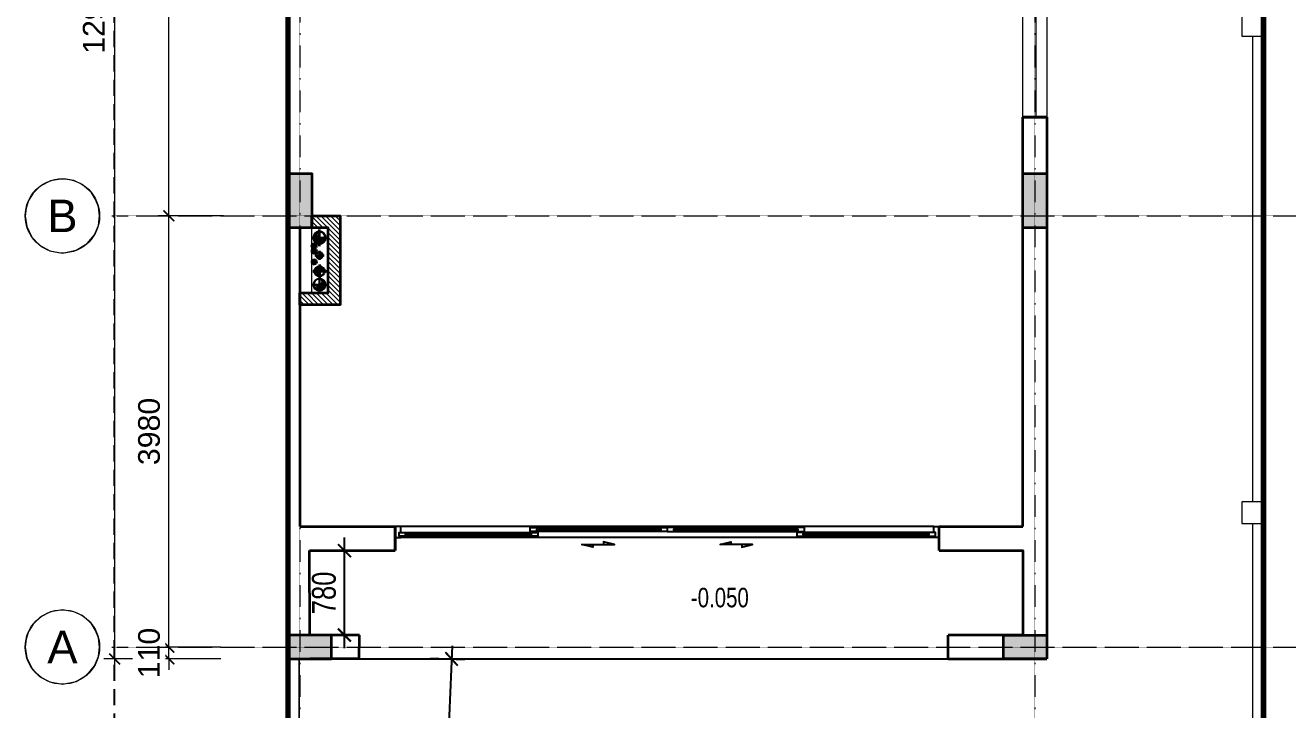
# Model space of a CAD drawing. Header units: millimetres. Extents: x -127141 to 682685, y -1234500 to 49778.
# Drawn here: x 218273 to 229921, y -102919 to -96600 of the extents above; entities that cross this region are included whole.
import ezdxf
from ezdxf.enums import TextEntityAlignment as Align

# ---------------------------------------------------------------- set-up
doc = ezdxf.new("R2010")
doc.units = ezdxf.units.MM
doc.header["$MEASUREMENT"] = 0
doc.set_wipeout_variables(frame=1)
for name, pattern in [('CENTER2', [1.125, 0.75, -0.125, 0.125, -0.125]), ('CONTINOUS', [0]), ('DASHDOT', [1, 0.5, -0.25, 0, -0.25]), ('DIVIDEX22', [1.25, 0.625, -0.25, 0, -0.125, 0, -0.25]), ('HIDDEN', [0.75, 0.5, -0.25]), ('PHANTOM2', [1.25, 0.625, -0.125, 0.125, -0.125, 0.125, -0.125]), ('PHANTOM3', [1.5, 0.625, -0.125, 0.125, -0.125, 0.125, -0.125, 0.125, -0.125])]:
    doc.linetypes.add(name, pattern=pattern)
for name, color, linetype, lineweight in [('-DOOR', 137, 'Continuous', 9), ('-LINE1', 7, 'Continuous', 18), ('-TEXT', 7, 'Continuous', 15), ('-WALL', 4, 'Continuous', 35), ('A-COT VACH', 2, 'Continuous', 35), ('A-DIM', 251, 'Continuous', 15), ('A-HATCH', 251, 'Continuous', 5), ('A-KY HIEU', 34, 'Continuous', 20), ('A-NET THAY', 125, 'Continuous', 18), ('A-TRUC', 251, 'DASHDOT', 5), ('A-TUONG', 7, 'Continuous', 35), ('EC-Thiet bi', 8, 'Continuous', 25), ('N1.1-CN', 4, 'CONTINOUS', 35), ('N1.3-TN', 6, 'CENTER2', 35), ('N1.4-TP', 4, 'PHANTOM2', 35), ('N1.5-TH', 2, 'PHANTOM3', 30), ('N1.6-NM', 3, 'DIVIDEX22', 30), ('N4--1-OTHER1', 143, 'CONTINOUS', 15), ('N4-OTHER1', 143, 'CONTINOUS', 15)]:
    doc.layers.add(name, color=color, linetype=linetype, lineweight=lineweight)
doc.layers.add('-RANH GIOI LO DAT', color=12, linetype='Continuous')
doc.layers.add('12. NET DIM', color=252, linetype='Continuous')
doc.layers.add('LUOI GIONG', color=160, linetype='Continuous', plot=False)
doc.styles.add('1', font='arial.ttf')
doc.styles.add('A1-arial', font='arial.ttf', dxfattribs={"width": 0.8})
doc.styles.add('AVANH', font='', dxfattribs={"width": 0.8})
doc.styles.get("Standard").update_dxf_attribs({"font": 'arial.ttf'})
doc.styles.get('AVANH').set_extended_font_data('.VnAvantH')
doc.dimstyles.new('C_100A3', dxfattribs={"dimscale": 100, "dimtxt": 2.2, "dimasz": 1.2, "dimexe": 1.2, "dimexo": 0, "dimgap": 0.75, "dimtad": 1, "dimdec": 0, "dimzin": 0, "dimdsep": 46, "dimtxsty": 'AVANH', "dimblk": 'ARCHTICK', "dimcen": 0, "dimdle": 1.2, "dimclrd": 256, "dimclre": 256, "dimclrt": 7, "dimadec": 0, "dimazin": 0, "dimtfac": 0.0001, "dimtdec": 0, "dimtix": 1, "dimtmove": 2, "dimatfit": 3, "dimfxl": 1.8, "dimtolj": 1, "dimtzin": 0, "dimarcsym": 0})
doc.dimstyles.new('DIM_LAYOUT A2-A3', dxfattribs={"dimscale": 0, "dimtxt": 2, "dimasz": 1, "dimexe": 1, "dimexo": 0, "dimgap": 0.8, "dimtad": 1, "dimdec": 0, "dimlfac": -1, "dimzin": 0, "dimdsep": 46, "dimtxsty": 'Standard', "dimblk": 'ARCHTICK', "dimcen": 1, "dimdle": 1, "dimclrd": 256, "dimclre": 256, "dimclrt": 7, "dimadec": 0, "dimazin": 0, "dimtfac": 1, "dimtdec": 0, "dimtix": 1, "dimtofl": 0, "dimtmove": 2, "dimatfit": 3, "dimldrblk": 'ARCHTICK', "dimfxl": 1, "dimtfill": 1, "dimtolj": 1, "dimtzin": 0, "dimarcsym": 0})

# ---------------------------------------------------------------- blocks, each defined once
blk = doc.blocks.new('*U711')
at = {"color": 8, "ltscale": 100}
for p, q in [((50, 100), (4969, 100)), ((50, 0), (4969, 0))]:
    blk.add_line(p, q, dxfattribs=at)
at = {"ltscale": 100}
for p, q in [((105, 45), (1245, 45)), ((1245, 10), (105, 10)), ((1315, 90), (2440, 90)), ((2440, 55), (1315, 55)), ((3704, 90), (2580, 90)), ((2580, 55), (3704, 55)), ((4914, 45), (3774, 45)), ((3774, 10), (4914, 10))]:
    blk.add_line(p, q, dxfattribs=at)
for points in [[(50, 100), (0, 100), (0, 0), (50, 0), (50, 10), (35, 10), (35, 45), (50, 45)], [(5019, 0), (4969, 0), (4969, 10), (4984, 10), (4984, 45), (4969, 45), (4969, 100), (5019, 100)]]:
    blk.add_lwpolyline(points, close=True)
for points in [[(105, 32), (95, 32), (95, 22), (105, 22), (105, 10), (35, 10), (35, 45), (105, 45)], [(1245, 90), (1315, 90), (1315, 77), (1305, 77), (1305, 67), (1315, 67), (1315, 55), (1245, 55)], [(1315, 10), (1245, 10), (1245, 22), (1255, 22), (1255, 32), (1245, 32), (1245, 45), (1315, 45)], [(2440, 67), (2450, 67), (2450, 77), (2440, 77), (2440, 90), (2510, 90), (2510, 55), (2440, 55)], [(2580, 67), (2570, 67), (2570, 77), (2580, 77), (2580, 90), (2510, 90), (2510, 55), (2580, 55)], [(3774, 90), (3704, 90), (3704, 77), (3714, 77), (3714, 67), (3704, 67), (3704, 55), (3774, 55)], [(3704, 10), (3774, 10), (3774, 22), (3764, 22), (3764, 32), (3774, 32), (3774, 45), (3704, 45)], [(4914, 32), (4924, 32), (4924, 22), (4914, 22), (4914, 10), (4984, 10), (4984, 45), (4914, 45)]]:
    blk.add_lwpolyline(points, close=True, dxfattribs=at)
at = {"color": 8, "ltscale": 100}
for points in [[(1255, 32), (1255, 22), (95, 22), (95, 32)], [(1305, 67), (1305, 77), (2450, 77), (2450, 67)], [(3714, 67), (3714, 77), (2570, 77), (2570, 67)], [(3764, 32), (3764, 22), (4924, 22), (4924, 32)]]:
    blk.add_lwpolyline(points, close=True, dxfattribs=at)
for points in [[(1822, -65), (1822, -90), (1722, -65), (2022, -65), (1922, -40), (1922, -65)], [(3197, -65), (3197, -90), (3297, -65), (2997, -65), (3097, -40), (3097, -65)]]:
    blk.add_lwpolyline(points)
blk = doc.blocks.new('_ArchTick')
at = {"color": 0, "linetype": 'ByBlock', "const_width": 0.15}
blk.add_lwpolyline([(-0.5, -0.5), (0.5, 0.5)], dxfattribs=at)
blk = doc.blocks.new('*D1507')
at = {"layer": '12. NET DIM', "lineweight": -2, "transparency": 16777216}
for p, q in [((222211, -102330), (222088, -105256)), ((222011, -102442), (222326, -102455)), ((221897, -105128), (222213, -105141))]:
    blk.add_line(p, q, dxfattribs=at)
at = {"layer": 'Defpoints', "color": 0, "transparency": 16777216}
for p in [(222011, -102442, 0), (221897, -105128), (222093, -105136)]:
    blk.add_point(p, dxfattribs=at)
at = {"layer": '12. NET DIM', "lineweight": -2, "transparency": 16777216, "xscale": 119.9999999999999, "yscale": 119.9999999999999, "zscale": 119.9999999999999}
for p, rotation in [((222206, -102450), 87.5863270804923), ((222093, -105136), 267.5863270804923)]:
    blk.add_blockref('_ArchTick', p, dxfattribs=dict(at, rotation=rotation))
at = {"layer": '12. NET DIM', "color": 7, "transparency": 16777216, "insert": (221961, -103785), "char_height": 220, "attachment_point": 5, "rotation": 87.5863, "style": 'AVANH'}
blk.add_mtext('\\A1;2688', dxfattribs=at)
blk = doc.blocks.new('*D1664')
at = {"layer": '-LINE1', "lineweight": -2, "ltscale": 10, "transparency": 16777216}
for p, q in [((221218, -102350), (221218, -101330)), ((221127, -101450), (221338, -101450)), ((221127, -102230), (221338, -102230))]:
    blk.add_line(p, q, dxfattribs=at)
at = {"layer": 'Defpoints', "color": 0, "ltscale": 10, "transparency": 16777216}
for p in [(221127, -101450), (221218, -101450), (221127, -102230)]:
    blk.add_point(p, dxfattribs=at)
at = {"layer": '-LINE1', "lineweight": -2, "ltscale": 10, "transparency": 16777216, "xscale": 119.9999999999999, "yscale": 119.9999999999999, "zscale": 119.9999999999999}
for p, rotation in [((221218, -101450), 90), ((221218, -102230), 270)]:
    blk.add_blockref('_ArchTick', p, dxfattribs=dict(at, rotation=rotation))
at = {"layer": '-LINE1', "color": 7, "ltscale": 10, "transparency": 16777216, "insert": (221029, -101840), "char_height": 220, "attachment_point": 5, "rotation": 90, "style": 'AVANH'}
blk.add_mtext('\\A1;780', dxfattribs=at)
blk = doc.blocks.new('*D1951')
at = {"layer": 'A-DIM', "lineweight": -2, "transparency": 16777216}
for p, q in [((-1100, -12940), (-1100, -8760)), ((-596, -8860), (-1200, -8860)), ((-620, -12840), (-1200, -12840))]:
    blk.add_line(p, q, dxfattribs=at)
at = {"layer": 'Defpoints', "color": 0, "transparency": 16777216}
for p in [(-1100, -8860), (-596, -8860, 0), (-620, -12840, 0)]:
    blk.add_point(p, dxfattribs=at)
at = {"layer": 'A-DIM', "lineweight": -2, "transparency": 16777216, "xscale": 100, "yscale": 100, "zscale": 100}
for p, rotation in [((-1100, -8860), 90), ((-1100, -12840), 270)]:
    blk.add_blockref('_ArchTick', p, dxfattribs=dict(at, rotation=rotation))
at = {"layer": 'A-DIM', "color": 7, "transparency": 16777216, "insert": (-1282, -10850), "char_height": 200, "attachment_point": 5, "rotation": 90, "bg_fill": 3, "box_fill_scale": 1.25, "bg_fill_color": 256, "bg_fill_true_color": 13158600, "bg_fill_transparency": 0}
blk.add_mtext('\\A1;3980', dxfattribs=at)
blk = doc.blocks.new('*D1952')
at = {"layer": 'A-DIM', "lineweight": -2, "transparency": 16777216}
for p, q in [((-1100, -8960), (-1100, -4040)), ((-596, -4140), (-1200, -4140)), ((-596, -8860), (-1200, -8860))]:
    blk.add_line(p, q, dxfattribs=at)
at = {"layer": 'Defpoints', "color": 0, "transparency": 16777216}
for p in [(-1100, -4140), (-596, -4140, 0), (-596, -8860, 0)]:
    blk.add_point(p, dxfattribs=at)
at = {"layer": 'A-DIM', "lineweight": -2, "transparency": 16777216, "xscale": 100, "yscale": 100, "zscale": 100}
for p, rotation in [((-1100, -4140), 90), ((-1100, -8860), 270)]:
    blk.add_blockref('_ArchTick', p, dxfattribs=dict(at, rotation=rotation))
at = {"layer": 'A-DIM', "color": 7, "transparency": 16777216, "insert": (-1282, -6500), "char_height": 200, "attachment_point": 5, "rotation": 90, "bg_fill": 3, "box_fill_scale": 1.25, "bg_fill_color": 256, "bg_fill_true_color": 13158600, "bg_fill_transparency": 0}
blk.add_mtext('\\A1;4720', dxfattribs=at)
blk = doc.blocks.new('*D1958')
at = {"layer": 'A-DIM', "lineweight": -2, "transparency": 16777216}
for p, q in [((-1600, 100), (-1600, -13050)), ((-620, 0), (-1700, 0)), ((-620, -12950), (-1700, -12950))]:
    blk.add_line(p, q, dxfattribs=at)
at = {"layer": 'Defpoints', "color": 0, "transparency": 16777216}
for p in [(-620, 0), (-1600, -12950), (-620, -12950, 0)]:
    blk.add_point(p, dxfattribs=at)
at = {"layer": 'A-DIM', "lineweight": -2, "transparency": 16777216, "xscale": 100, "yscale": 100, "zscale": 100}
for p, rotation in [((-1600, 0), 90), ((-1600, -12950), 270)]:
    blk.add_blockref('_ArchTick', p, dxfattribs=dict(at, rotation=rotation))
at = {"layer": 'A-DIM', "color": 7, "transparency": 16777216, "insert": (-1792, -6975), "char_height": 200, "attachment_point": 5, "rotation": 90, "bg_fill": 3, "box_fill_scale": 1.25, "bg_fill_color": 256, "bg_fill_true_color": 13158600, "bg_fill_transparency": 0}
blk.add_mtext('\\A1;12950', dxfattribs=at)
blk = doc.blocks.new('*D1959')
at = {"layer": 'A-DIM', "lineweight": -2, "transparency": 16777216}
for p, q in [((-1100, -12840), (-1100, -12740)), ((-620, -12840), (-1200, -12840)), ((-620, -12950), (-1200, -12950)), ((-1100, -12950), (-1100, -13050))]:
    blk.add_line(p, q, dxfattribs=at)
at = {"layer": 'Defpoints', "color": 0, "transparency": 16777216}
for p in [(-620, -12840), (-620, -12950)]:
    blk.add_point(p, dxfattribs=at)
at = {"layer": 'A-DIM', "lineweight": -2, "transparency": 16777216, "xscale": 100, "yscale": 100, "zscale": 100}
for p, rotation in [((-1100, -12840), 270), ((-1100, -12950), 90)]:
    blk.add_blockref('_ArchTick', p, dxfattribs=dict(at, rotation=rotation))
at = {"layer": 'A-DIM', "color": 7, "transparency": 16777216, "insert": (-1282, -12895), "char_height": 200, "attachment_point": 5, "rotation": 90, "bg_fill": 3, "box_fill_scale": 1.25, "bg_fill_color": 256, "bg_fill_true_color": 13158600, "bg_fill_transparency": 0}
blk.add_mtext('\\A1;110', dxfattribs=at)
at = {"layer": 'Defpoints', "color": 0, "transparency": 16777216}
blk.add_point((-1100, -12950), dxfattribs=at)
blk = doc.blocks.new('Tag - Metric')
blk.add_lwpolyline([(0, 3.44), (-1.1, 3.26), (-2.06, 2.76), (-2.71, 2.12), (-3.13, 1.43), (-3.37, 0.73), (-3.44, 0), (-3.3, -0.99), (-2.83, -1.96), (-2.11, -2.72), (-1.16, -3.24), (0, -3.44), (1.28, -3.19), (2.29, -2.57), (2.96, -1.75), (3.33, -0.88), (3.44, 0), (3.34, 0.84), (3.08, 1.53), (2.65, 2.2), (1.84, 2.91), (1.07, 3.27), (0, 3.44)], close=True)
blk.add_circle((0, 0), 3.44)
at = {"style": 'A1-arial', "flags": 8}
blk.add_attdef('1', text='', height=3, dxfattribs=at).set_placement((0, 0), align=Align.MIDDLE_CENTER)
blk = doc.blocks.new('N-ONGDUNG')
at = {"layer": 'N4-OTHER1', "ltscale": 10}
h = blk.add_hatch(dxfattribs=at)
h.set_pattern_fill('ANSI31', color=256, scale=36, angle=-90, style=0)
h.set_pattern_definition([(315, (39548.85, 159241.4585), (3.18198052, 3.18198052), [])])
h.paths.add_polyline_path([(0, 45, -0.414214), (45, 0), (0, 0)])
h.paths.add_polyline_path([(-45, 0, -0.414214), (0, 45), (0, 0, 1)])
h.paths.add_polyline_path([(0, 0), (45, 0, -1)])
at = {"linetype": 'Continuous', "ltscale": 10}
for p, q in [((63, 0), (-63, 0)), ((0, 63), (0, -63))]:
    blk.add_line(p, q, dxfattribs=at)
blk.add_circle((0, 0), 45, dxfattribs=at)
for centre, start, end in [((-22.5, 0), 0, 180), ((22.5, 0), 180, 0)]:
    blk.add_arc(centre, 22.5, start, end, dxfattribs=at)
blk = doc.blocks.new('HE COT A3.1')
at = {"layer": 'A-COT VACH'}
h = blk.add_hatch(color=251, dxfattribs=at)
h.dxf.hatch_style = 1
h.paths.add_polyline_path([(0, -8970), (220, -8970), (220, -8470), (0, -8470)])
h = blk.add_hatch(color=251, dxfattribs=at)
h.dxf.hatch_style = 1
h.paths.add_polyline_path([(6780, -8970), (7000, -8970), (7000, -8470), (6780, -8470)])
h = blk.add_hatch(color=251, dxfattribs=at)
h.dxf.hatch_style = 1
h.paths.add_polyline_path([(400, -12730), (0, -12730), (0, -12950), (400, -12950)])
h = blk.add_hatch(color=251, dxfattribs=at)
h.dxf.hatch_style = 1
h.paths.add_polyline_path([(6600, -12950), (7000, -12950), (7000, -12730), (6600, -12730)])
for points in [[(0, -8970), (0, -8470), (220, -8470), (220, -8970)], [(6780, -8970), (6780, -8470), (7000, -8470), (7000, -8970)]]:
    blk.add_lwpolyline(points, close=True, dxfattribs=at)
at = {"layer": 'A-COT VACH', "elevation": 0}
for points in [[(0, -12950), (400, -12950), (400, -12730), (0, -12730)], [(7000, -12950), (6600, -12950), (6600, -12730), (7000, -12730)]]:
    blk.add_lwpolyline(points, close=True, dxfattribs=at)
at = {"layer": 'A-TRUC', "ltscale": 3, "elevation": 0}
for points in [[(110, 2713.5), (110, -18216.5)], [(6890, 2713.5), (6890, -18216.5)]]:
    blk.add_lwpolyline(points, dxfattribs=at)
at = {"layer": 'A-KY HIEU'}
ref = blk.add_blockref('Tag - Metric', (-2082, -8860, 0), dxfattribs=dict(at, xscale=99.58625416537795, yscale=99.58625416537795, zscale=99.58625416537795))
ref.add_attrib('DETAIL#', 'B', dxfattribs={"layer": '0', "height": 300, "style": 'A1-arial'}).set_placement((-2082, -8860, 0), align=Align.MIDDLE_CENTER)
ref = blk.add_blockref('Tag - Metric', (-2082, -12839.7, 0), dxfattribs=dict(at, xscale=99.58625416537795, yscale=99.58625416537795, zscale=99.58625416537795))
ref.add_attrib('DETAIL#', 'A', dxfattribs={"layer": '0', "height": 300, "style": 'A1-arial'}).set_placement((-2082, -12839.7, 0), align=Align.MIDDLE_CENTER)
at = {"layer": 'A-DIM'}
dim = blk.add_linear_dim(base=(-1100, -8860, 0), p1=(-619.7, -12840, 0), p2=(-595.7, -8860, 0), angle=270, dimstyle='DIM_LAYOUT A2-A3', override={"dimscale": 100}, dxfattribs=at)
dim.commit()
dim.dimension.update_dxf_attribs({"geometry": '*D1951', "text_midpoint": (-1282.2, -10850, 0)})
dim = blk.add_linear_dim(base=(-1100, -4140, 0), p1=(-595.7, -8860, 0), p2=(-595.7, -4140, 0), angle=270, dimstyle='DIM_LAYOUT A2-A3', override={"dimscale": 100}, dxfattribs=at)
dim.commit()
dim.dimension.update_dxf_attribs({"geometry": '*D1952', "text_midpoint": (-1282.1, -6500, 0)})
dim = blk.add_linear_dim(base=(-1600, -12949.8, 0), p1=(-619.7, 0, 0), p2=(-619.7, -12949.8, 0), angle=90, dimstyle='DIM_LAYOUT A2-A3', override={"dimscale": 100}, dxfattribs=at)
dim.commit()
dim.dimension.update_dxf_attribs({"geometry": '*D1958', "text_midpoint": (-1792.3, -6975.1, 0), "dimtype": 160})
at = {"layer": 'A-TRUC', "ltscale": 3}
for p, q in [((-1624.7, -8860, 0), (10995.9, -8860, 0)), ((-1579.2, -8860, 0), (10836.6, -8860, 0))]:
    blk.add_line(p, q, dxfattribs=at)
at = {"layer": 'A-DIM'}
dim = blk.add_linear_dim(base=(-1100, -12949.8, 0), p1=(-619.7, -12840, 0), p2=(-619.7, -12949.8, 0), angle=90, dimstyle='DIM_LAYOUT A2-A3', override={"dimscale": 100}, dxfattribs=at)
dim.commit()
dim.dimension.update_dxf_attribs({"geometry": '*D1959', "text_midpoint": (-1282.1, -12894.9, 0)})
at = {"layer": 'A-TRUC', "ltscale": 3}
for p, q in [((-1624.7, -12840, 0), (10995.9, -12840, 0)), ((-1579.2, -12840, 0), (10836.6, -12840, 0))]:
    blk.add_line(p, q, dxfattribs=at)
at = {"layer": 'Defpoints', "color": 1, "linetype": 'HIDDEN', "ltscale": 300, "elevation": 0}
blk.add_lwpolyline([(-1600, 3800), (10800, 3800), (10800, -17202.8), (-1600, -17202.8)], close=True, dxfattribs=at)

msp = doc.modelspace()

# ---------------------------------------------------------------- linework, layer by layer
at = {"layer": '-DOOR'}
msp.add_line((227597.8, -95950.3), (227597.6, -97450), dxfattribs=at)
msp.add_lwpolyline([(227478, -97450), (227477.8, -93950), (227697.8, -93950), (227698, -97450)], close=True, dxfattribs=at)
at = {"layer": '-LINE1', "ltscale": 10}
for points in [[(229497.5, -96700), (229697.5, -96700), (229697.5, -96500), (229497.5, -96500)], [(229497.5, -101200), (229697.5, -101200), (229697.5, -101000), (229497.5, -101000)]]:
    msp.add_lwpolyline(points, close=True, dxfattribs=at)
at = {"layer": '-LINE1'}
for points in [[(229597.5, -101000), (229597.5, -96700)], [(229597.5, -105295.9), (229597.5, -101200)], [(220797.5, -102450), (220797.5, -104875.4)]]:
    msp.add_lwpolyline(points, dxfattribs=at)
at = {"layer": '-RANH GIOI LO DAT', "linetype": 'HIDDEN', "ltscale": 10, "const_width": 50}
msp.add_lwpolyline([(220697.5, -87500), (220697.5, -105070.9), (229697.5, -105495.9), (229697.5, -87500)], close=True, dxfattribs=at)
at = {"layer": '-WALL'}
for p, q in [((220697.5, -89500), (220697.5, -102647.9, 0)), ((227477.5, -101227.4, 0), (227477.5, -97450)), ((227697.5, -97450), (227477.5, -97450)), ((227478.3, -97450), (227698, -97450)), ((227697.5, -97450), (227697.5, -102450, 0)), ((220807.5, -98470), (220807.5, -101227.4, 0)), ((220807.5, -101227.4, 0), (221686.5, -101227.4, 0)), ((221686.5, -101447.4, 0), (221686.5, -101227.4, 0)), ((221686.5, -101227.4, 0), (221686.5, -101450, 0)), ((226705.8, -101227.4, 0), (227477.5, -101227.4, 0)), ((226705.8, -101447.4, 0), (226705.8, -101227.4, 0)), ((220897.5, -102230, 0), (220896, -101450, 0)), ((220896, -101450, 0), (221686.5, -101450, 0)), ((221356.9, -102230, 0), (220897.5, -102230, 0)), ((221356.9, -102450, 0), (220897.5, -102450, 0))]:
    msp.add_line(p, q, dxfattribs=at)
at = {"layer": '-WALL', "elevation": 0}
for points in [[(226705.8, -101447.4), (227477.5, -101447.4), (227477.5, -102230), (226786.9, -102230)], [(221352.5, -102450), (221356.9, -102230)], [(226786.9, -102450), (226786.9, -102230)], [(226786.9, -102450), (227697.5, -102450)]]:
    msp.add_lwpolyline(points, dxfattribs=at)
at = {"layer": 'EC-Thiet bi', "elevation": 0}
msp.add_lwpolyline([(221352.5, -102450), (226786.9, -102450)], dxfattribs=at)
at = {"layer": 'LUOI GIONG'}
msp.add_lwpolyline([(220697.5, -112500), (245697.5, -112500), (245697.5, -87500), (220697.5, -87500)], close=True, dxfattribs=at)

# ---------------------------------------------------------------- block references
at = {"layer": 'EC-Thiet bi', "xscale": -1, "rotation": 359.9999999999991}
msp.add_blockref('*U711', (226705.8, -101327.4, 0), dxfattribs=at)

# ---------------------------------------------------------------- texts
at = {"layer": '-TEXT', "style": '1', "width": 0.75}
msp.add_text('-0.050', height=179.96, dxfattribs=at).set_placement((224413.8, -101973.3, 0))

# ---------------------------------------------------------------- dimensions: what is measured, and where the dimension line sits
at = {"layer": '-LINE1', "color": 6, "ltscale": 10}
dim = msp.add_linear_dim(base=(221217.7, -101450, 0), p1=(221127.2, -102230, 0), p2=(221127.2, -101450, 0), angle=90, dimstyle='C_100A3', dxfattribs=at)
dim.commit()
dim.dimension.update_dxf_attribs({"geometry": '*D1664', "text_midpoint": (221028.9, -101840, 0)})
at = {"layer": '12. NET DIM'}
dim = msp.add_aligned_dim(p1=(222010.5, -102441.6, 0), p2=(221897.3, -105127.5), distance=196, dimstyle='C_100A3', dxfattribs=at)
dim.commit()
dim.dimension.update_dxf_attribs({"geometry": '*D1507', "text_midpoint": (221961.1, -103784.8)})

# ---------------------------------------------------------------- next in the draw order: block references
at = {"layer": 'A-NET THAY'}
msp.add_blockref('HE COT A3.1', (220697.5, -89500), dxfattribs=at)

# ---------------------------------------------------------------- next in the draw order: hatches: boundary and pattern name
at = {"layer": 'A-HATCH'}
h = msp.add_hatch(dxfattribs=at)
h.set_pattern_fill('ANSI31', color=256, scale=250, angle=270)
h.set_pattern_definition([(315, (844365.458, 474875.09), (22.0970869, 22.0970869), [])])
h.paths.add_polyline_path([(220917.5, -98470), (220917.5, -98360), (221177.5, -98360), (221177.5, -99180), (220807, -99180), (220807, -99070), (220917.5, -99070), (221067.5, -99070), (221067.5, -98470)])

# ---------------------------------------------------------------- next in the draw order: linework, layer by layer
at = {"layer": 'A-TUONG'}
msp.add_lwpolyline([(220917.5, -98470), (220917.5, -98360), (221177.5, -98360), (221177.5, -99180), (220807, -99180), (220807, -99070), (220917.5, -99070), (221067.5, -99070), (221067.5, -98470), (220917.5, -98470)], dxfattribs=at)
at = {"layer": 'N4--1-OTHER1', "color": 1, "elevation": 0}
msp.add_lwpolyline([(221067.5, -99070), (220917.5, -99070), (220917.5, -98470), (221067.5, -98470)], close=True, dxfattribs=at)

# ---------------------------------------------------------------- next in the draw order: block references
at = {"layer": 'N1.1-CN', "xscale": 0.4444444444444446, "yscale": 0.4444444444444446, "zscale": 0.4444444444444446, "rotation": 270}
for p in [(220938.1, -98637.3), (220938.4, -98685.5), (220938.4, -98785.2)]:
    msp.add_blockref('N-ONGDUNG', p, dxfattribs=at)
at = {"layer": 'N1.3-TN', "rotation": 90.00000000000001}
msp.add_blockref('N-ONGDUNG', (220987.6, -98871.3), dxfattribs=at)
at = {"layer": 'N1.4-TP', "xscale": -1.222222222222223, "yscale": 1.222222222222223, "zscale": 1.222222222222222, "rotation": 90}
msp.add_blockref('N-ONGDUNG', (220987.6, -98561.1), dxfattribs=at)
at = {"layer": 'N1.5-TH', "xscale": 0.6666666666666667, "yscale": 0.6666666666666667, "zscale": 0.6666666666666667, "rotation": 270}
msp.add_blockref('N-ONGDUNG', (220987.6, -98724.2), dxfattribs=at)
at = {"layer": 'N1.6-NM', "xscale": 1.222222222222222, "yscale": 1.222222222222222, "zscale": 1.222222222222222, "rotation": 270}
msp.add_blockref('N-ONGDUNG', (220987.6, -98995.2), dxfattribs=at)

doc.saveas('drawing.dxf')
